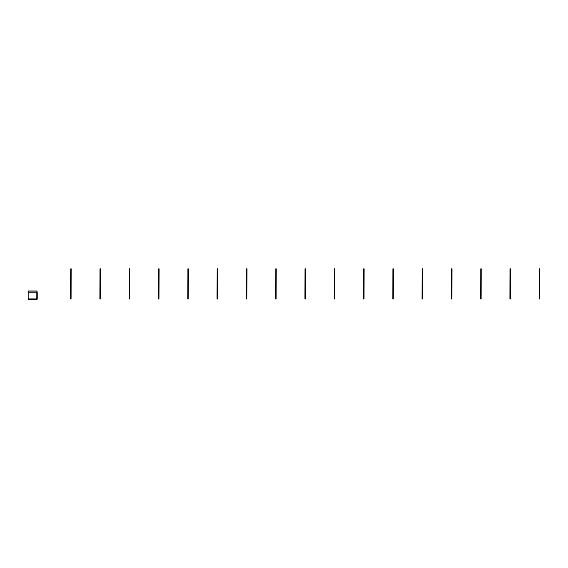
<?xml version="1.0" encoding="UTF-8"?>
<svg xmlns="http://www.w3.org/2000/svg" width="568" height="568" viewBox="0 0 568 568"><rect width="100%" height="100%" fill="white"/><g stroke="black" fill="none" stroke-linecap="round" stroke-linejoin="round"><path stroke-width="0.85" d="M28.4 292.548L37.012 292.548L37.012 299.173L28.414 299.194L28.414 291.114L36.998 291.114L36.998 299.194L28.4 299.173M70.979 268.806L70.844 298.853L70.979 268.806M100.273 268.806L100.138 298.853L100.273 268.806M129.561 268.806L129.426 298.853L129.561 268.806M158.848 268.806L158.713 298.853L158.848 268.806M188.136 268.806L188.001 298.853L188.136 268.806M217.423 268.806L217.288 298.853L217.423 268.806M246.711 268.806L246.583 298.853L246.711 268.806M275.998 268.806L275.87 298.853L275.998 268.806M305.293 268.806L305.158 298.853L305.293 268.806M334.58 268.806L334.445 298.853L334.58 268.806M363.868 268.806L363.733 298.853L363.868 268.806M393.155 268.806L393.028 298.853L393.155 268.806M422.443 268.806L422.315 298.853L422.443 268.806M451.73 268.806L451.603 298.853L451.73 268.806M481.018 268.806L480.89 298.853L481.018 268.806M510.305 268.806L510.178 298.853L510.305 268.806M539.6 268.806L539.465 298.853L539.6 268.806"/></g></svg>
